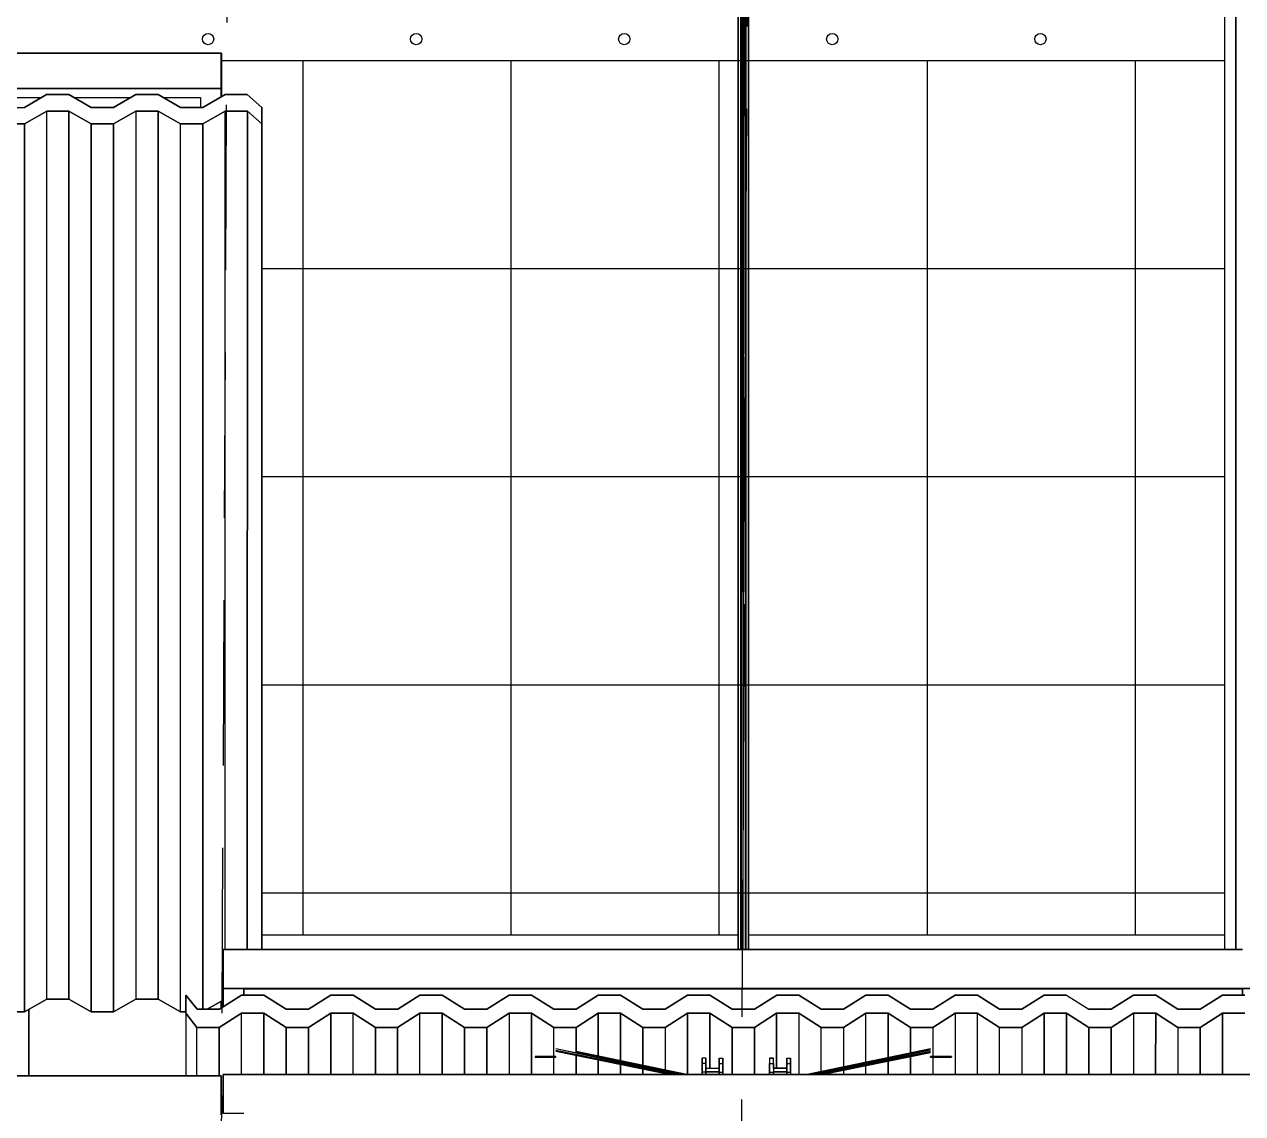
# Model space of a CAD drawing. Header units: millimetres. Extents: x -4997 to -4876, y -8737 to -8661.
# Drawn here: x -4958.913 to -4954.229, y -8700.73 to -8696.541 of the extents above; entities that cross this region are included whole.
import ezdxf

# ---------------------------------------------------------------- set-up
doc = ezdxf.new("R2010")
doc.units = ezdxf.units.MM
doc.header["$LTSCALE"] = 0.1
doc.linetypes.add('HIDDEN', pattern=[9.525, 6.35, -3.175])
for name, color, linetype in [('cobertura nova', 4, 'Continuous'), ('hachuras cobertura', 251, 'Continuous'), ('hachuras piso', 251, 'Continuous'), ('imagem', 7, 'Continuous'), ('layout cobertura', 251, 'Continuous'), ('visto', 9, 'Continuous')]:
    doc.layers.add(name, color=color, linetype=linetype)
picture_1 = doc.add_image_def('image1.jpg', size_in_pixel=(1920, 1080))

msp = doc.modelspace()

# ---------------------------------------------------------------- linework, layer by layer
at = {"layer": 'cobertura nova'}
for p, q in [((-4954.2993, -8692.5015), (-4954.2994, -8700.099)), ((-4954.2992, -8692.5241), (-4954.2992, -8700.099)), ((-4956.1603, -8693.9058), (-4956.1603, -8700.099)), ((-4956.157, -8693.9058), (-4956.1602, -8700.099)), ((-4956.157, -8693.9058), (-4956.157, -8700.099)), ((-4956.1569, -8700.099), (-4956.149, -8693.9058)), ((-4956.149, -8700.099), (-4956.149, -8693.9058)), ((-4956.1489, -8700.099), (-4956.1411, -8693.9058)), ((-4956.1411, -8693.9058), (-4956.1411, -8700.099)), ((-4956.141, -8700.099), (-4956.1378, -8693.9058)), ((-4956.1378, -8700.099), (-4956.1378, -8693.9058)), ((-4956.1689, -8698.296), (-4956.1689, -8694.1135)), ((-4956.1689, -8698.296), (-4956.1689, -8694.1135)), ((-4956.1689, -8694.1135), (-4956.1689, -8698.296)), ((-4956.1294, -8698.296), (-4956.1294, -8694.1135)), ((-4956.1293, -8694.1135), (-4956.1294, -8698.296)), ((-4962.0757, -8696.6519), (-4958.2357, -8696.652)), ((-4958.2357, -8696.652), (-4962.0757, -8696.652)), ((-4958.1557, -8696.652), (-4958.2357, -8696.652)), ((-4958.2357, -8696.652), (-4958.1557, -8696.652)), ((-4958.1558, -8696.7879), (-4958.1558, -8696.652)), ((-4958.1558, -8696.652), (-4958.1558, -8696.652)), ((-4958.1557, -8696.6858), (-4958.1557, -8696.652)), ((-4958.1557, -8696.652), (-4958.1557, -8696.7879)), ((-4958.1557, -8696.8187), (-4958.1557, -8696.6858)), ((-4962.0757, -8696.7878), (-4958.2357, -8696.7879)), ((-4958.2357, -8696.7879), (-4962.0757, -8696.7879)), ((-4958.1557, -8696.7879), (-4958.2357, -8696.7879)), ((-4958.2357, -8696.7879), (-4958.1557, -8696.7879)), ((-4958.1558, -8696.8188), (-4958.1558, -8696.7879)), ((-4958.1557, -8696.7879), (-4958.1557, -8696.8187)), ((-4959.0651, -8696.8217), (-4958.8466, -8696.8217)), ((-4958.913, -8696.86), (-4958.8273, -8696.8106)), ((-4958.8273, -8696.8106), (-4958.913, -8696.86)), ((-4958.8273, -8696.8106), (-4958.7416, -8696.8106)), ((-4958.7416, -8696.8106), (-4958.8273, -8696.8106)), ((-4958.7416, -8696.8106), (-4958.6559, -8696.86)), ((-4958.6559, -8696.86), (-4958.7416, -8696.8106)), ((-4958.7222, -8696.8217), (-4958.5038, -8696.8217)), ((-4958.4844, -8696.8106), (-4958.5701, -8696.86)), ((-4958.5701, -8696.86), (-4958.4844, -8696.8106)), ((-4958.3987, -8696.8106), (-4958.4844, -8696.8106)), ((-4958.4844, -8696.8106), (-4958.3987, -8696.8106)), ((-4958.3987, -8696.8106), (-4958.313, -8696.86)), ((-4958.313, -8696.86), (-4958.3987, -8696.8106)), ((-4958.3794, -8696.8217), (-4958.2357, -8696.8217)), ((-4958.2357, -8696.8217), (-4958.2357, -8696.86)), ((-4958.1416, -8696.8106), (-4958.2273, -8696.86)), ((-4958.2273, -8696.86), (-4958.1416, -8696.8106)), ((-4958.1416, -8696.8106), (-4958.0559, -8696.8106)), ((-4958.0559, -8696.8106), (-4958.1416, -8696.8106)), ((-4958.1416, -8696.8106), (-4958.1416, -8696.8106)), ((-4958.0005, -8696.86), (-4958.0559, -8696.8106)), ((-4958.0559, -8696.8106), (-4958.0005, -8696.86)), ((-4958.9987, -8696.86), (-4958.913, -8696.86)), ((-4958.9129, -8696.9235), (-4958.8272, -8696.874)), ((-4958.8272, -8696.874), (-4958.9129, -8696.9235)), ((-4958.8273, -8696.8741), (-4958.8273, -8696.8741)), ((-4958.8273, -8696.8741), (-4958.8273, -8696.8741)), ((-4958.8272, -8696.874), (-4958.7414, -8696.874)), ((-4958.7414, -8696.874), (-4958.8272, -8696.874)), ((-4958.7416, -8696.874), (-4958.7416, -8696.874)), ((-4958.7416, -8696.874), (-4958.7416, -8696.874)), ((-4958.6557, -8696.9235), (-4958.7414, -8696.874)), ((-4958.7414, -8696.874), (-4958.6557, -8696.9235)), ((-4958.6559, -8696.86), (-4958.5701, -8696.86)), ((-4958.5701, -8696.86), (-4958.6559, -8696.86)), ((-4958.57, -8696.9235), (-4958.4843, -8696.874)), ((-4958.4843, -8696.874), (-4958.57, -8696.9235)), ((-4958.4844, -8696.8741), (-4958.4844, -8696.8741)), ((-4958.4843, -8696.874), (-4958.3986, -8696.874)), ((-4958.3986, -8696.874), (-4958.4843, -8696.874)), ((-4958.3987, -8696.874), (-4958.3987, -8696.874)), ((-4958.3987, -8696.874), (-4958.3987, -8696.874)), ((-4958.3986, -8696.874), (-4958.3129, -8696.9235)), ((-4958.3129, -8696.9235), (-4958.3986, -8696.874)), ((-4958.2273, -8696.86), (-4958.313, -8696.86)), ((-4958.313, -8696.86), (-4958.2273, -8696.86)), ((-4958.2272, -8696.9235), (-4958.1414, -8696.874)), ((-4958.1414, -8696.874), (-4958.2272, -8696.9235)), ((-4958.1416, -8696.8741), (-4958.1416, -8696.8741)), ((-4958.1416, -8696.8741), (-4958.1416, -8696.8741)), ((-4958.1414, -8696.874), (-4958.0557, -8696.874)), ((-4958.0557, -8696.874), (-4958.1414, -8696.874)), ((-4958.0559, -8696.874), (-4958.0559, -8696.874)), ((-4958.0559, -8696.874), (-4958.0559, -8696.874)), ((-4958.0558, -8700.099), (-4958.0557, -8696.874)), ((-4958.0557, -8696.874), (-4958.0004, -8696.9235)), ((-4958.0004, -8696.9235), (-4958.0557, -8696.874)), ((-4958.0004, -8696.9235), (-4958.0005, -8696.86)), ((-4958.0005, -8696.86), (-4958.0004, -8696.9235)), ((-4958.9986, -8696.9235), (-4958.9129, -8696.9235)), ((-4958.9129, -8696.9235), (-4958.9986, -8696.9235)), ((-4958.6559, -8696.9234), (-4958.6559, -8696.9234)), ((-4958.6559, -8696.9234), (-4958.6559, -8696.9234)), ((-4958.57, -8696.9235), (-4958.6557, -8696.9235)), ((-4958.6557, -8696.9235), (-4958.57, -8696.9235)), ((-4958.5701, -8696.9235), (-4958.5701, -8696.9235)), ((-4958.5701, -8696.9235), (-4958.5701, -8696.9235)), ((-4958.313, -8696.9234), (-4958.313, -8696.9234)), ((-4958.313, -8696.9234), (-4958.313, -8696.9234)), ((-4958.3129, -8696.9235), (-4958.2272, -8696.9235)), ((-4958.2272, -8696.9235), (-4958.3129, -8696.9235)), ((-4958.2273, -8696.9235), (-4958.2273, -8696.9235)), ((-4958.0004, -8696.9235), (-4958.0005, -8700.099)), ((-4958.0005, -8700.099), (-4958.0004, -8696.9235)), ((-4956.1689, -8698.296), (-4956.1689, -8698.296)), ((-4956.1689, -8698.3876), (-4956.1689, -8698.296)), ((-4956.1689, -8698.3876), (-4956.1689, -8698.296)), ((-4956.1689, -8698.296), (-4956.1689, -8698.3876)), ((-4956.1294, -8698.3876), (-4956.1294, -8698.296)), ((-4956.1294, -8699.6374), (-4956.1294, -8698.296)), ((-4956.1294, -8698.296), (-4956.1294, -8698.3876)), ((-4956.1689, -8700.099), (-4956.1689, -8698.3876)), ((-4956.1689, -8698.3876), (-4956.1689, -8700.099)), ((-4956.1294, -8700.099), (-4956.1294, -8698.3876)), ((-4956.1294, -8698.3876), (-4956.1294, -8700.099)), ((-4956.1294, -8700.099), (-4956.1294, -8698.3876)), ((-4958.0005, -8700.0417), (-4956.1689, -8700.0417)), ((-4956.1294, -8700.0417), (-4954.2994, -8700.0417)), ((-4958.1492, -8700.1019), (-4958.1492, -8700.099)), ((-4958.1492, -8700.099), (-4958.1492, -8700.2489)), ((-4958.1492, -8700.1929), (-4958.1492, -8700.1019)), ((-4958.0691, -8700.099), (-4958.1491, -8700.099)), ((-4958.1491, -8700.099), (-4958.1491, -8700.099)), ((-4958.1491, -8700.2489), (-4958.1491, -8700.099)), ((-4958.1491, -8700.099), (-4958.0691, -8700.099)), ((-4958.1491, -8700.1019), (-4958.1491, -8700.1929)), ((-4954.2291, -8700.099), (-4958.0691, -8700.099)), ((-4958.0691, -8700.099), (-4954.2291, -8700.099)), ((-4958.1492, -8700.1958), (-4958.1492, -8700.1929)), ((-4958.1492, -8700.2897), (-4958.1492, -8700.1958)), ((-4958.1491, -8700.1929), (-4958.1491, -8700.1958)), ((-4958.1491, -8700.1958), (-4958.1491, -8700.2897)), ((-4958.1492, -8700.2489), (-4958.1492, -8700.2518)), ((-4958.1492, -8700.2518), (-4958.1492, -8700.3194)), ((-4958.1491, -8700.2517), (-4958.1491, -8700.2489)), ((-4958.1491, -8700.2489), (-4958.0691, -8700.2489)), ((-4958.0691, -8700.2489), (-4958.1491, -8700.2489)), ((-4958.1491, -8700.3194), (-4958.1491, -8700.2517)), ((-4958.0691, -8700.2489), (-4954.2291, -8700.2489)), ((-4954.2291, -8700.249), (-4958.0691, -8700.2489)), ((-4958.0691, -8700.2739), (-4958.0691, -8700.2518)), ((-4958.0691, -8700.2739), (-4958.0691, -8700.2518)), ((-4954.2291, -8700.2518), (-4958.0691, -8700.2518)), ((-4958.0691, -8700.2518), (-4958.0691, -8700.2739)), ((-4958.0691, -8700.2739), (-4958.0691, -8700.2518)), ((-4958.0691, -8700.2518), (-4958.0691, -8700.2739)), ((-4954.2291, -8700.2489), (-4954.1491, -8700.2489)), ((-4954.1491, -8700.249), (-4954.2291, -8700.249)), ((-4954.2291, -8700.2518), (-4954.2291, -8700.2739)), ((-4954.2291, -8700.2739), (-4954.2291, -8700.2518)), ((-4954.2291, -8700.2739), (-4954.2291, -8700.2518)), ((-4954.2291, -8700.2518), (-4954.2291, -8700.2739)), ((-4958.9129, -8700.3386), (-4958.8272, -8700.2891)), ((-4958.8272, -8700.2891), (-4958.9129, -8700.3386)), ((-4958.8272, -8700.2891), (-4958.7415, -8700.2891)), ((-4958.7415, -8700.2891), (-4958.8272, -8700.2891)), ((-4958.7415, -8700.2891), (-4958.6558, -8700.3386)), ((-4958.6558, -8700.3386), (-4958.7415, -8700.2891)), ((-4958.57, -8700.3386), (-4958.4843, -8700.2891)), ((-4958.4843, -8700.2891), (-4958.57, -8700.3386)), ((-4958.4843, -8700.2891), (-4958.3986, -8700.2891)), ((-4958.3986, -8700.2891), (-4958.4843, -8700.2891)), ((-4958.3986, -8700.2891), (-4958.3129, -8700.3386)), ((-4958.3129, -8700.3386), (-4958.3986, -8700.2891)), ((-4958.2927, -8700.3439), (-4958.2926, -8700.2739)), ((-4958.2926, -8700.2739), (-4958.2927, -8700.3439)), ((-4958.2926, -8700.2739), (-4958.2491, -8700.3285)), ((-4958.2491, -8700.3285), (-4958.2926, -8700.2739)), ((-4958.2096, -8700.3285), (-4958.1491, -8700.2936)), ((-4958.1491, -8700.2936), (-4958.2096, -8700.3285)), ((-4958.1634, -8700.3285), (-4958.0777, -8700.2739)), ((-4958.0777, -8700.2739), (-4958.1634, -8700.3285)), ((-4958.1558, -8700.3236), (-4958.1558, -8700.2974)), ((-4958.1492, -8700.2925), (-4958.1492, -8700.2897)), ((-4958.1491, -8700.2925), (-4958.1492, -8700.3194)), ((-4958.1492, -8700.3194), (-4958.1492, -8700.2925)), ((-4958.1492, -8700.2936), (-4958.1492, -8700.3194)), ((-4958.1491, -8700.2897), (-4958.1491, -8700.2925)), ((-4957.992, -8700.2739), (-4958.0777, -8700.2739)), ((-4958.0777, -8700.2739), (-4957.992, -8700.2739)), ((-4957.9063, -8700.3285), (-4957.992, -8700.2739)), ((-4957.992, -8700.2739), (-4957.9063, -8700.3285)), ((-4957.8206, -8700.3285), (-4957.7349, -8700.2739)), ((-4957.7349, -8700.2739), (-4957.8206, -8700.3285)), ((-4957.7349, -8700.2739), (-4957.6491, -8700.2739)), ((-4957.6491, -8700.2739), (-4957.7349, -8700.2739)), ((-4957.6491, -8700.2739), (-4957.5634, -8700.3285)), ((-4957.5634, -8700.3285), (-4957.6491, -8700.2739)), ((-4957.4777, -8700.3285), (-4957.392, -8700.2739)), ((-4957.392, -8700.2739), (-4957.4777, -8700.3285)), ((-4957.392, -8700.2739), (-4957.3063, -8700.2739)), ((-4957.3063, -8700.2739), (-4957.392, -8700.2739)), ((-4957.3063, -8700.2739), (-4957.2206, -8700.3285)), ((-4957.2206, -8700.3285), (-4957.3063, -8700.2739)), ((-4957.1349, -8700.3285), (-4957.0491, -8700.2739)), ((-4957.0491, -8700.2739), (-4957.1349, -8700.3285)), ((-4957.0491, -8700.2739), (-4956.9634, -8700.2739)), ((-4956.9634, -8700.2739), (-4957.0491, -8700.2739)), ((-4956.9634, -8700.2739), (-4956.8777, -8700.3285)), ((-4956.8777, -8700.3285), (-4956.9634, -8700.2739)), ((-4956.792, -8700.3285), (-4956.7063, -8700.2739)), ((-4956.7063, -8700.2739), (-4956.792, -8700.3285)), ((-4956.7063, -8700.2739), (-4956.6206, -8700.2739)), ((-4956.6206, -8700.2739), (-4956.7063, -8700.2739)), ((-4956.6206, -8700.2739), (-4956.5349, -8700.3285)), ((-4956.5349, -8700.3285), (-4956.6206, -8700.2739)), ((-4956.6206, -8700.2739), (-4956.6206, -8700.2739)), ((-4956.4491, -8700.3285), (-4956.3634, -8700.2739)), ((-4956.3634, -8700.2739), (-4956.4491, -8700.3285)), ((-4956.3634, -8700.2739), (-4956.2777, -8700.2739)), ((-4956.2777, -8700.2739), (-4956.3634, -8700.2739)), ((-4956.2777, -8700.2739), (-4956.192, -8700.3285)), ((-4956.192, -8700.3285), (-4956.2777, -8700.2739)), ((-4956.1063, -8700.3285), (-4956.0206, -8700.2739)), ((-4956.0206, -8700.2739), (-4956.1063, -8700.3285)), ((-4956.0206, -8700.2739), (-4955.9349, -8700.2739)), ((-4955.9349, -8700.2739), (-4956.0206, -8700.2739)), ((-4956.0206, -8700.2739), (-4956.0206, -8700.2739)), ((-4955.9349, -8700.2739), (-4955.8491, -8700.3285)), ((-4955.8491, -8700.3285), (-4955.9349, -8700.2739)), ((-4955.7634, -8700.3285), (-4955.6777, -8700.2739)), ((-4955.6777, -8700.2739), (-4955.7634, -8700.3285)), ((-4955.6777, -8700.2739), (-4955.592, -8700.2739)), ((-4955.592, -8700.2739), (-4955.6777, -8700.2739)), ((-4955.592, -8700.2739), (-4955.5063, -8700.3285)), ((-4955.5063, -8700.3285), (-4955.592, -8700.2739)), ((-4955.592, -8700.2739), (-4955.592, -8700.2739)), ((-4955.4206, -8700.3285), (-4955.3349, -8700.2739)), ((-4955.3349, -8700.2739), (-4955.4206, -8700.3285)), ((-4955.3349, -8700.2739), (-4955.2491, -8700.2739)), ((-4955.2491, -8700.2739), (-4955.3349, -8700.2739)), ((-4955.2491, -8700.2739), (-4955.1634, -8700.3285)), ((-4955.1634, -8700.3285), (-4955.2491, -8700.2739)), ((-4955.0777, -8700.3285), (-4954.992, -8700.2739)), ((-4954.992, -8700.2739), (-4955.0777, -8700.3285)), ((-4954.992, -8700.2739), (-4954.9063, -8700.2739)), ((-4954.9063, -8700.2739), (-4954.992, -8700.2739)), ((-4954.9063, -8700.2739), (-4954.8206, -8700.3285)), ((-4954.7349, -8700.3285), (-4954.6491, -8700.2739)), ((-4954.6491, -8700.2739), (-4954.7349, -8700.3285)), ((-4954.6491, -8700.2739), (-4954.5634, -8700.2739)), ((-4954.5634, -8700.2739), (-4954.6491, -8700.2739)), ((-4954.5634, -8700.2739), (-4954.4777, -8700.3285)), ((-4954.4777, -8700.3285), (-4954.5634, -8700.2739)), ((-4954.5634, -8700.2739), (-4954.5634, -8700.2739)), ((-4954.392, -8700.3285), (-4954.3063, -8700.2739)), ((-4954.3063, -8700.2739), (-4954.392, -8700.3285)), ((-4954.3063, -8700.2739), (-4954.2206, -8700.2739)), ((-4954.2206, -8700.2739), (-4954.3063, -8700.2739)), ((-4958.9986, -8700.3386), (-4958.9129, -8700.3386)), ((-4958.9129, -8700.3386), (-4958.9986, -8700.3386)), ((-4958.8958, -8700.3287), (-4958.8958, -8700.5846)), ((-4958.8958, -8700.5846), (-4958.8958, -8700.3287)), ((-4958.6558, -8700.3386), (-4958.57, -8700.3386)), ((-4958.57, -8700.3386), (-4958.6558, -8700.3386)), ((-4958.3129, -8700.3386), (-4958.2927, -8700.3386)), ((-4958.2927, -8700.3386), (-4958.3129, -8700.3386)), ((-4958.2493, -8700.3984), (-4958.2927, -8700.3439)), ((-4958.2927, -8700.3439), (-4958.2927, -8700.5846)), ((-4958.2927, -8700.3439), (-4958.2493, -8700.3984)), ((-4958.2926, -8700.344), (-4958.2926, -8700.344)), ((-4958.2491, -8700.3285), (-4958.1634, -8700.3285)), ((-4958.1634, -8700.3285), (-4958.2491, -8700.3285)), ((-4958.0778, -8700.3439), (-4958.1636, -8700.3984)), ((-4958.1636, -8700.3984), (-4958.0778, -8700.3439)), ((-4957.9921, -8700.3439), (-4958.0778, -8700.3439)), ((-4958.0778, -8700.3439), (-4957.9921, -8700.3439)), ((-4958.0777, -8700.3439), (-4958.0777, -8700.3439)), ((-4958.0777, -8700.3439), (-4958.0777, -8700.3439)), ((-4957.9064, -8700.3984), (-4957.9921, -8700.3439)), ((-4957.9921, -8700.3439), (-4957.9064, -8700.3984)), ((-4957.992, -8700.3439), (-4957.992, -8700.3439)), ((-4957.9063, -8700.3285), (-4957.8206, -8700.3285)), ((-4957.8206, -8700.3285), (-4957.9063, -8700.3285)), ((-4957.735, -8700.3439), (-4957.8207, -8700.3984)), ((-4957.8207, -8700.3984), (-4957.735, -8700.3439)), ((-4957.6493, -8700.3439), (-4957.735, -8700.3439)), ((-4957.735, -8700.3439), (-4957.6493, -8700.3439)), ((-4957.7349, -8700.3439), (-4957.7349, -8700.3439)), ((-4957.5636, -8700.3984), (-4957.6493, -8700.3439)), ((-4957.6493, -8700.3439), (-4957.5636, -8700.3984)), ((-4957.6491, -8700.3439), (-4957.6491, -8700.3439)), ((-4957.6491, -8700.3439), (-4957.6491, -8700.3439)), ((-4957.5634, -8700.3285), (-4957.4777, -8700.3285)), ((-4957.4777, -8700.3285), (-4957.5634, -8700.3285)), ((-4957.3921, -8700.3439), (-4957.4778, -8700.3984)), ((-4957.4778, -8700.3984), (-4957.3921, -8700.3439)), ((-4957.3064, -8700.3439), (-4957.3921, -8700.3439)), ((-4957.3921, -8700.3439), (-4957.3064, -8700.3439)), ((-4957.392, -8700.3439), (-4957.392, -8700.3439)), ((-4957.392, -8700.3439), (-4957.392, -8700.3439)), ((-4957.2207, -8700.3984), (-4957.3064, -8700.3439)), ((-4957.3064, -8700.3439), (-4957.2207, -8700.3984)), ((-4957.3063, -8700.3439), (-4957.3063, -8700.3439)), ((-4957.3063, -8700.3439), (-4957.3063, -8700.3439)), ((-4957.2206, -8700.3285), (-4957.1349, -8700.3285)), ((-4957.1349, -8700.3285), (-4957.2206, -8700.3285)), ((-4957.0493, -8700.3439), (-4957.135, -8700.3984)), ((-4957.135, -8700.3984), (-4957.0493, -8700.3439)), ((-4956.9635, -8700.3439), (-4957.0493, -8700.3439)), ((-4957.0493, -8700.3439), (-4956.9635, -8700.3439)), ((-4957.0491, -8700.3439), (-4957.0491, -8700.3439)), ((-4957.0491, -8700.3439), (-4957.0491, -8700.3439)), ((-4956.8778, -8700.3984), (-4956.9635, -8700.3439)), ((-4956.9635, -8700.3439), (-4956.8778, -8700.3984)), ((-4956.9634, -8700.3439), (-4956.9634, -8700.3439)), ((-4956.9491, -8700.353), (-4956.9491, -8700.353)), ((-4956.8777, -8700.3285), (-4956.792, -8700.3285)), ((-4956.792, -8700.3285), (-4956.8777, -8700.3285)), ((-4956.7064, -8700.3439), (-4956.7921, -8700.3984)), ((-4956.7921, -8700.3984), (-4956.7064, -8700.3439)), ((-4956.6207, -8700.3439), (-4956.7064, -8700.3439)), ((-4956.7064, -8700.3439), (-4956.6207, -8700.3439)), ((-4956.535, -8700.3984), (-4956.6207, -8700.3439)), ((-4956.6207, -8700.3439), (-4956.535, -8700.3984)), ((-4956.6206, -8700.3439), (-4956.6206, -8700.3439)), ((-4956.6206, -8700.3439), (-4956.6206, -8700.3439)), ((-4956.5349, -8700.3285), (-4956.4491, -8700.3285)), ((-4956.4491, -8700.3285), (-4956.5349, -8700.3285)), ((-4956.3635, -8700.3439), (-4956.4493, -8700.3984)), ((-4956.4493, -8700.3984), (-4956.3635, -8700.3439)), ((-4956.2778, -8700.3439), (-4956.3635, -8700.3439)), ((-4956.3635, -8700.3439), (-4956.2778, -8700.3439)), ((-4956.1921, -8700.3984), (-4956.2778, -8700.3439)), ((-4956.2778, -8700.3439), (-4956.1921, -8700.3984)), ((-4956.2777, -8700.344), (-4956.2777, -8700.344)), ((-4956.192, -8700.3285), (-4956.1063, -8700.3285)), ((-4956.1063, -8700.3285), (-4956.192, -8700.3285)), ((-4956.0207, -8700.3439), (-4956.1064, -8700.3984)), ((-4956.1064, -8700.3984), (-4956.0207, -8700.3439)), ((-4956.1063, -8700.3285), (-4956.1063, -8700.3285)), ((-4955.935, -8700.3439), (-4956.0207, -8700.3439)), ((-4956.0207, -8700.3439), (-4955.935, -8700.3439)), ((-4956.0206, -8700.3439), (-4956.0206, -8700.3439)), ((-4956.0206, -8700.3439), (-4956.0206, -8700.3439)), ((-4955.8493, -8700.3984), (-4955.935, -8700.3439)), ((-4955.935, -8700.3439), (-4955.8493, -8700.3984)), ((-4955.9349, -8700.344), (-4955.9349, -8700.344)), ((-4955.9349, -8700.344), (-4955.9349, -8700.344)), ((-4955.8491, -8700.3285), (-4955.7634, -8700.3285)), ((-4955.7634, -8700.3285), (-4955.8491, -8700.3285)), ((-4955.6778, -8700.3439), (-4955.7635, -8700.3984)), ((-4955.7635, -8700.3984), (-4955.6778, -8700.3439)), ((-4955.7634, -8700.3285), (-4955.7634, -8700.3285)), ((-4955.5921, -8700.3439), (-4955.6778, -8700.3439)), ((-4955.6778, -8700.3439), (-4955.5921, -8700.3439)), ((-4955.6777, -8700.3439), (-4955.6777, -8700.3439)), ((-4955.5064, -8700.3984), (-4955.5921, -8700.3439)), ((-4955.5921, -8700.3439), (-4955.5064, -8700.3984)), ((-4955.5063, -8700.3285), (-4955.4206, -8700.3285)), ((-4955.4206, -8700.3285), (-4955.5063, -8700.3285)), ((-4955.5063, -8700.3285), (-4955.5063, -8700.3285)), ((-4955.335, -8700.3439), (-4955.4207, -8700.3984)), ((-4955.4207, -8700.3984), (-4955.335, -8700.3439)), ((-4955.3491, -8700.3529), (-4955.3491, -8700.3529)), ((-4955.3491, -8700.3529), (-4955.3491, -8700.3529)), ((-4955.3491, -8700.3529), (-4955.3491, -8700.3529)), ((-4955.2493, -8700.3439), (-4955.335, -8700.3439)), ((-4955.335, -8700.3439), (-4955.2493, -8700.3439)), ((-4955.3349, -8700.3439), (-4955.3349, -8700.3439)), ((-4955.3349, -8700.3439), (-4955.3349, -8700.3439)), ((-4955.1635, -8700.3984), (-4955.2493, -8700.3439)), ((-4955.2493, -8700.3439), (-4955.1635, -8700.3984)), ((-4955.2491, -8700.344), (-4955.2491, -8700.344)), ((-4955.1634, -8700.3285), (-4955.0777, -8700.3285)), ((-4955.0777, -8700.3285), (-4955.1634, -8700.3285)), ((-4954.9921, -8700.3439), (-4955.0778, -8700.3984)), ((-4955.0778, -8700.3984), (-4954.9921, -8700.3439)), ((-4954.9064, -8700.3439), (-4954.9921, -8700.3439)), ((-4954.9921, -8700.3439), (-4954.9064, -8700.3439)), ((-4954.8207, -8700.3985), (-4954.9064, -8700.3439)), ((-4954.9064, -8700.3439), (-4954.8207, -8700.3985)), ((-4954.9063, -8700.344), (-4954.9063, -8700.344)), ((-4954.8206, -8700.3285), (-4954.7349, -8700.3285)), ((-4954.7349, -8700.3285), (-4954.8206, -8700.3285)), ((-4954.6493, -8700.3439), (-4954.735, -8700.3985)), ((-4954.735, -8700.3985), (-4954.6493, -8700.3439)), ((-4954.5635, -8700.3439), (-4954.6493, -8700.3439)), ((-4954.6493, -8700.3439), (-4954.5635, -8700.3439)), ((-4954.4778, -8700.3985), (-4954.5635, -8700.3439)), ((-4954.5635, -8700.3439), (-4954.4778, -8700.3985)), ((-4954.5634, -8700.344), (-4954.5634, -8700.344)), ((-4954.5634, -8700.344), (-4954.5634, -8700.344)), ((-4954.4777, -8700.3285), (-4954.392, -8700.3285)), ((-4954.392, -8700.3285), (-4954.4777, -8700.3285)), ((-4954.3064, -8700.3439), (-4954.3921, -8700.3985)), ((-4954.3921, -8700.3985), (-4954.3064, -8700.3439)), ((-4954.2207, -8700.3439), (-4954.3064, -8700.3439)), ((-4954.3064, -8700.3439), (-4954.2207, -8700.3439)), ((-4954.3063, -8700.3439), (-4954.3063, -8700.3439)), ((-4954.3063, -8700.3439), (-4954.3063, -8700.3439)), ((-4958.1636, -8700.3984), (-4958.2493, -8700.3984)), ((-4958.2493, -8700.3984), (-4958.1636, -8700.3984)), ((-4958.2491, -8700.3984), (-4958.2491, -8700.3984)), ((-4958.2491, -8700.3984), (-4958.2491, -8700.3984)), ((-4958.1634, -8700.3983), (-4958.1634, -8700.3984)), ((-4958.1634, -8700.3984), (-4958.1634, -8700.3983)), ((-4957.8207, -8700.3984), (-4957.9064, -8700.3984)), ((-4957.9064, -8700.3984), (-4957.8207, -8700.3984)), ((-4957.9063, -8700.3984), (-4957.9063, -8700.3984)), ((-4957.9063, -8700.3984), (-4957.9063, -8700.3984)), ((-4957.8206, -8700.3984), (-4957.8206, -8700.3984)), ((-4957.8206, -8700.3984), (-4957.8206, -8700.3984)), ((-4957.4778, -8700.3984), (-4957.5636, -8700.3984)), ((-4957.5636, -8700.3984), (-4957.4778, -8700.3984)), ((-4957.4777, -8700.3984), (-4957.4777, -8700.3984)), ((-4957.4777, -8700.3984), (-4957.4777, -8700.3984)), ((-4957.135, -8700.3984), (-4957.2207, -8700.3984)), ((-4957.2207, -8700.3984), (-4957.135, -8700.3984)), ((-4957.2206, -8700.3984), (-4957.2206, -8700.3984)), ((-4957.1349, -8700.3984), (-4957.1349, -8700.3984)), ((-4957.1349, -8700.3984), (-4957.1349, -8700.3984)), ((-4956.7921, -8700.3984), (-4956.8778, -8700.3984)), ((-4956.8778, -8700.3984), (-4956.7921, -8700.3984)), ((-4956.8777, -8700.3984), (-4956.8777, -8700.3984)), ((-4956.8691, -8700.3984), (-4956.8691, -8700.3984)), ((-4956.792, -8700.3984), (-4956.792, -8700.3984)), ((-4956.792, -8700.3984), (-4956.792, -8700.3984)), ((-4956.4493, -8700.3984), (-4956.535, -8700.3984)), ((-4956.535, -8700.3984), (-4956.4493, -8700.3984)), ((-4956.5349, -8700.3984), (-4956.5349, -8700.3984)), ((-4956.5349, -8700.3984), (-4956.5349, -8700.3984)), ((-4956.4491, -8700.3984), (-4956.4491, -8700.3984)), ((-4956.1064, -8700.3984), (-4956.1921, -8700.3984)), ((-4956.1921, -8700.3984), (-4956.1064, -8700.3984)), ((-4956.192, -8700.3984), (-4956.192, -8700.3984)), ((-4955.7635, -8700.3984), (-4955.8493, -8700.3984)), ((-4955.8493, -8700.3984), (-4955.7635, -8700.3984)), ((-4955.8491, -8700.3984), (-4955.8491, -8700.3984)), ((-4955.7634, -8700.3984), (-4955.7634, -8700.3984)), ((-4955.7634, -8700.3984), (-4955.7634, -8700.3984)), ((-4955.4207, -8700.3984), (-4955.5064, -8700.3984)), ((-4955.5064, -8700.3984), (-4955.4207, -8700.3984)), ((-4955.5063, -8700.3984), (-4955.5063, -8700.3984)), ((-4955.5063, -8700.3984), (-4955.5063, -8700.3984)), ((-4955.4291, -8700.3984), (-4955.4291, -8700.3984)), ((-4955.4206, -8700.3984), (-4955.4206, -8700.3984)), ((-4955.0778, -8700.3984), (-4955.1635, -8700.3984)), ((-4955.1635, -8700.3984), (-4955.0778, -8700.3984)), ((-4955.1634, -8700.3984), (-4955.1634, -8700.3984)), ((-4955.0777, -8700.3984), (-4955.0777, -8700.3984)), ((-4954.735, -8700.3985), (-4954.8207, -8700.3985)), ((-4954.8207, -8700.3985), (-4954.735, -8700.3985)), ((-4954.3921, -8700.3985), (-4954.4778, -8700.3985)), ((-4954.4778, -8700.3985), (-4954.3921, -8700.3985)), ((-4954.4777, -8700.3985), (-4954.4777, -8700.3985)), ((-4954.4777, -8700.3985), (-4954.4777, -8700.3985)), ((-4956.8691, -8700.479), (-4956.383, -8700.58)), ((-4956.8691, -8700.4794), (-4956.4036, -8700.58)), ((-4956.8691, -8700.4852), (-4956.4095, -8700.58)), ((-4956.8691, -8700.4855), (-4956.4243, -8700.58)), ((-4956.8691, -8700.49), (-4956.4298, -8700.58)), ((-4956.4309, -8700.58), (-4956.8691, -8700.4901)), ((-4956.4317, -8700.58), (-4956.8691, -8700.4907)), ((-4956.3655, -8700.58), (-4956.7921, -8700.4911)), ((-4956.7921, -8700.4918), (-4956.3799, -8700.58)), ((-4955.9098, -8700.58), (-4955.4291, -8700.4799)), ((-4955.8955, -8700.58), (-4955.4291, -8700.4802)), ((-4955.8924, -8700.58), (-4955.4291, -8700.4838)), ((-4955.8717, -8700.58), (-4955.4291, -8700.4844)), ((-4955.8658, -8700.58), (-4955.4291, -8700.49)), ((-4955.8511, -8700.58), (-4955.4291, -8700.4904)), ((-4956.9491, -8700.51), (-4956.9491, -8700.5128)), ((-4956.8691, -8700.51), (-4956.9491, -8700.51)), ((-4956.9491, -8700.5128), (-4956.8691, -8700.5128)), ((-4956.8691, -8700.5128), (-4956.8691, -8700.51)), ((-4956.2932, -8700.5165), (-4956.3077, -8700.5165)), ((-4956.3077, -8700.5165), (-4956.3077, -8700.5233)), ((-4956.3077, -8700.5366), (-4956.3077, -8700.5165)), ((-4956.3077, -8700.5165), (-4956.3077, -8700.5366)), ((-4956.3077, -8700.5233), (-4956.3077, -8700.5165)), ((-4956.3077, -8700.5447), (-4956.3077, -8700.5233)), ((-4956.2932, -8700.5366), (-4956.3077, -8700.5366)), ((-4956.3077, -8700.5699), (-4956.3077, -8700.5366)), ((-4956.3077, -8700.5366), (-4956.3077, -8700.5699)), ((-4956.2932, -8700.5165), (-4956.2932, -8700.5366)), ((-4956.2932, -8700.5366), (-4956.2932, -8700.5165)), ((-4956.2932, -8700.5366), (-4956.2932, -8700.5699)), ((-4956.2932, -8700.5699), (-4956.2932, -8700.5366)), ((-4956.2421, -8700.5233), (-4956.2421, -8700.5165)), ((-4956.2421, -8700.5165), (-4956.2421, -8700.5366)), ((-4956.2421, -8700.5165), (-4956.2277, -8700.5165)), ((-4956.2421, -8700.5366), (-4956.2421, -8700.5165)), ((-4956.2421, -8700.5447), (-4956.2421, -8700.5233)), ((-4956.2421, -8700.5366), (-4956.2421, -8700.5699)), ((-4956.2421, -8700.5366), (-4956.2277, -8700.5366)), ((-4956.2421, -8700.5699), (-4956.2421, -8700.5366)), ((-4956.2277, -8700.5165), (-4956.2277, -8700.5366)), ((-4956.2277, -8700.5233), (-4956.2277, -8700.5165)), ((-4956.2276, -8700.5165), (-4956.2277, -8700.5233)), ((-4956.2277, -8700.5233), (-4956.2277, -8700.5447)), ((-4956.2277, -8700.5366), (-4956.2277, -8700.5699)), ((-4956.2276, -8700.5366), (-4956.2276, -8700.5165)), ((-4956.2276, -8700.5699), (-4956.2276, -8700.5366)), ((-4956.0477, -8700.5165), (-4956.0332, -8700.5165)), ((-4956.0477, -8700.5165), (-4956.0477, -8700.5366)), ((-4956.0332, -8700.5165), (-4956.0477, -8700.5165)), ((-4956.0477, -8700.5165), (-4956.0477, -8700.5165)), ((-4956.0477, -8700.5366), (-4956.0332, -8700.5366)), ((-4956.0477, -8700.5699), (-4956.0477, -8700.5366)), ((-4956.0477, -8700.5366), (-4956.0477, -8700.5699)), ((-4956.0332, -8700.5366), (-4956.0332, -8700.5165)), ((-4956.0332, -8700.5366), (-4956.0332, -8700.5699)), ((-4956.0332, -8700.5447), (-4956.0332, -8700.5366)), ((-4955.9821, -8700.5233), (-4955.9821, -8700.5165)), ((-4955.9821, -8700.5165), (-4955.9821, -8700.5366)), ((-4955.9821, -8700.5165), (-4955.9677, -8700.5165)), ((-4955.9821, -8700.5366), (-4955.9821, -8700.5165)), ((-4955.9821, -8700.5447), (-4955.9821, -8700.5233)), ((-4955.9821, -8700.5366), (-4955.9821, -8700.5699)), ((-4955.9821, -8700.5366), (-4955.9677, -8700.5366)), ((-4955.9821, -8700.5699), (-4955.9821, -8700.5366)), ((-4955.9677, -8700.5366), (-4955.9677, -8700.5165)), ((-4955.9677, -8700.5165), (-4955.9677, -8700.5366)), ((-4955.9677, -8700.5233), (-4955.9677, -8700.5165)), ((-4955.9677, -8700.5699), (-4955.9677, -8700.5366)), ((-4955.9677, -8700.5366), (-4955.9677, -8700.5699)), ((-4955.8455, -8700.58), (-4955.4291, -8700.4948)), ((-4955.4291, -8700.4948), (-4955.8445, -8700.58)), ((-4955.4291, -8700.4954), (-4955.8436, -8700.58)), ((-4955.3491, -8700.51), (-4955.4291, -8700.51)), ((-4955.4291, -8700.51), (-4955.4291, -8700.5128)), ((-4955.4291, -8700.5128), (-4955.4291, -8700.51)), ((-4955.4291, -8700.5128), (-4955.4291, -8700.5128)), ((-4955.4291, -8700.5128), (-4955.3491, -8700.5128)), ((-4955.3491, -8700.5128), (-4955.4291, -8700.5128)), ((-4955.3491, -8700.5128), (-4955.3491, -8700.51)), ((-4955.3491, -8700.51), (-4955.3491, -8700.5128)), ((-4958.2358, -8700.5846), (-4962.1558, -8700.5846)), ((-4962.0758, -8700.5846), (-4958.2358, -8700.5846)), ((-4958.2358, -8700.5846), (-4962.0758, -8700.5846)), ((-4958.2927, -8700.5846), (-4959.9743, -8700.5846)), ((-4959.9743, -8700.5846), (-4958.2927, -8700.5846)), ((-4958.8958, -8700.5846), (-4958.2927, -8700.5846)), ((-4958.8958, -8700.5846), (-4958.2927, -8700.5846)), ((-4958.2358, -8700.5846), (-4958.1558, -8700.5846)), ((-4958.1558, -8700.5846), (-4958.2358, -8700.5846)), ((-4958.1558, -8700.5846), (-4958.1558, -8700.6831)), ((-4958.1558, -8700.6831), (-4958.1558, -8700.5846)), ((-4958.1558, -8700.5846), (-4958.1558, -8700.7346)), ((-4958.1558, -8700.5846), (-4958.1558, -8700.7346)), ((-4958.1558, -8700.7346), (-4958.1558, -8700.5846)), ((-4958.1492, -8700.7299), (-4958.1492, -8700.5799)), ((-4958.1492, -8700.5799), (-4958.0692, -8700.5799)), ((-4958.1492, -8700.7299), (-4958.1492, -8700.5799)), ((-4958.1492, -8700.5799), (-4958.1492, -8700.7299)), ((-4958.0692, -8700.58), (-4958.1492, -8700.58)), ((-4954.2292, -8700.58), (-4958.0692, -8700.5799)), ((-4958.0692, -8700.5799), (-4954.2292, -8700.58)), ((-4954.2292, -8700.58), (-4958.0692, -8700.58)), ((-4956.3077, -8700.58), (-4956.3077, -8700.5447)), ((-4956.2932, -8700.5699), (-4956.3077, -8700.5699)), ((-4956.3077, -8700.58), (-4956.3077, -8700.5699)), ((-4956.3077, -8700.5699), (-4956.3077, -8700.58)), ((-4956.2932, -8700.5553), (-4956.2421, -8700.5553)), ((-4956.2932, -8700.5697), (-4956.2421, -8700.5697)), ((-4956.2421, -8700.5697), (-4956.2932, -8700.5697)), ((-4956.2932, -8700.5699), (-4956.2932, -8700.58)), ((-4956.2932, -8700.58), (-4956.2932, -8700.5699)), ((-4956.2421, -8700.5553), (-4956.2421, -8700.5447)), ((-4956.2421, -8700.5697), (-4956.2421, -8700.5553)), ((-4956.2421, -8700.58), (-4956.2421, -8700.5697)), ((-4956.2421, -8700.5697), (-4956.2421, -8700.5697)), ((-4956.2421, -8700.5699), (-4956.2277, -8700.5699)), ((-4956.2421, -8700.58), (-4956.2421, -8700.5699)), ((-4956.2421, -8700.5699), (-4956.2421, -8700.58)), ((-4956.2277, -8700.5447), (-4956.2277, -8700.58)), ((-4956.2277, -8700.5699), (-4956.2277, -8700.58)), ((-4956.2276, -8700.58), (-4956.2276, -8700.5699)), ((-4956.0477, -8700.58), (-4956.0477, -8700.5572)), ((-4956.0477, -8700.5699), (-4956.0332, -8700.5699)), ((-4956.0477, -8700.58), (-4956.0477, -8700.5699)), ((-4956.0477, -8700.5699), (-4956.0477, -8700.58)), ((-4956.0332, -8700.5553), (-4956.0332, -8700.5447)), ((-4956.0332, -8700.5447), (-4956.0332, -8700.5447)), ((-4955.9821, -8700.5553), (-4956.0332, -8700.5553)), ((-4956.0332, -8700.5553), (-4955.9821, -8700.5553)), ((-4956.0332, -8700.5697), (-4955.9821, -8700.5697)), ((-4955.9821, -8700.5697), (-4956.0332, -8700.5697)), ((-4956.0332, -8700.5699), (-4956.0332, -8700.58)), ((-4956.0332, -8700.58), (-4956.0332, -8700.5699)), ((-4955.9821, -8700.5553), (-4955.9821, -8700.5447)), ((-4955.9821, -8700.5699), (-4955.9821, -8700.58)), ((-4955.9821, -8700.5699), (-4955.9677, -8700.5699)), ((-4955.9821, -8700.58), (-4955.9821, -8700.5699)), ((-4955.9677, -8700.5699), (-4955.9677, -8700.58)), ((-4954.2292, -8700.58), (-4954.1492, -8700.58)), ((-4954.1492, -8700.58), (-4954.2292, -8700.58)), ((-4958.1558, -8700.6809), (-4958.1492, -8700.6767)), ((-4958.1492, -8700.6767), (-4958.1558, -8700.6809)), ((-4958.1558, -8700.6809), (-4958.1558, -8700.6831)), ((-4958.1558, -8700.6831), (-4958.1558, -8700.6809)), ((-4958.1492, -8700.6767), (-4958.1492, -8700.6831)), ((-4958.1558, -8700.6831), (-4958.1492, -8700.6831)), ((-4958.1492, -8700.6831), (-4958.1558, -8700.6831)), ((-4958.0692, -8700.7299), (-4958.1492, -8700.7299)), ((-4958.1492, -8700.7299), (-4958.1492, -8700.7299))]:
    msp.add_line(p, q, dxfattribs=at)
at = {"layer": 'hachuras cobertura'}
for p, q in [((-4954.2558, -8700.099), (-4954.2557, -8692.5064)), ((-4954.2557, -8692.5064), (-4954.2558, -8700.099)), ((-4958.8272, -8700.2891), (-4958.8272, -8696.874)), ((-4958.7414, -8696.874), (-4958.7415, -8700.2891)), ((-4958.7415, -8700.2891), (-4958.7414, -8696.874)), ((-4958.4843, -8696.874), (-4958.4843, -8700.2891)), ((-4958.3986, -8696.874), (-4958.3986, -8700.2891)), ((-4958.3986, -8700.2891), (-4958.3986, -8696.874)), ((-4958.1415, -8700.099), (-4958.1414, -8696.874)), ((-4958.0557, -8696.874), (-4958.0558, -8700.099)), ((-4958.9129, -8696.9235), (-4958.9129, -8700.3386)), ((-4958.9129, -8700.3386), (-4958.9129, -8696.9235)), ((-4958.6557, -8696.9235), (-4958.6558, -8700.3386)), ((-4958.6558, -8700.3386), (-4958.6557, -8696.9235)), ((-4958.57, -8700.3386), (-4958.57, -8696.9235)), ((-4958.57, -8696.9235), (-4958.57, -8700.3386)), ((-4958.3129, -8700.3386), (-4958.3129, -8696.9235)), ((-4958.2272, -8696.9235), (-4958.2272, -8700.3285)), ((-4958.2272, -8700.3285), (-4958.2272, -8696.9235)), ((-4958.0778, -8700.5799), (-4958.0778, -8700.3439)), ((-4957.9921, -8700.3439), (-4957.9921, -8700.5799)), ((-4957.9921, -8700.5799), (-4957.9921, -8700.3439)), ((-4957.735, -8700.5799), (-4957.735, -8700.3439)), ((-4957.735, -8700.3439), (-4957.735, -8700.5799)), ((-4957.6493, -8700.5799), (-4957.6493, -8700.3439)), ((-4957.3921, -8700.5799), (-4957.3921, -8700.3439)), ((-4957.3064, -8700.3439), (-4957.3064, -8700.5799)), ((-4957.3064, -8700.5799), (-4957.3064, -8700.3439)), ((-4957.0493, -8700.3439), (-4957.0493, -8700.58)), ((-4956.9635, -8700.3439), (-4956.9636, -8700.58)), ((-4956.9636, -8700.58), (-4956.9635, -8700.3439)), ((-4956.7064, -8700.3439), (-4956.7064, -8700.509)), ((-4956.7064, -8700.509), (-4956.7064, -8700.3439)), ((-4956.6207, -8700.3439), (-4956.6207, -8700.5268)), ((-4956.6207, -8700.5268), (-4956.6207, -8700.3439)), ((-4956.3635, -8700.3439), (-4956.3636, -8700.58)), ((-4956.3636, -8700.58), (-4956.3635, -8700.3439)), ((-4956.2778, -8700.3439), (-4956.2778, -8700.5553)), ((-4956.2778, -8700.5553), (-4956.2778, -8700.3439)), ((-4956.0207, -8700.5553), (-4956.0207, -8700.3439)), ((-4956.0207, -8700.3439), (-4956.0207, -8700.5553)), ((-4955.935, -8700.3439), (-4955.935, -8700.58)), ((-4955.6778, -8700.5317), (-4955.6778, -8700.3439)), ((-4955.5921, -8700.3439), (-4955.5921, -8700.5138)), ((-4955.5921, -8700.5138), (-4955.5921, -8700.3439)), ((-4955.335, -8700.3439), (-4955.335, -8700.58)), ((-4955.2493, -8700.3439), (-4955.2493, -8700.58)), ((-4954.9921, -8700.3439), (-4954.9921, -8700.58)), ((-4954.9921, -8700.58), (-4954.9921, -8700.3439)), ((-4954.9064, -8700.3439), (-4954.9064, -8700.58)), ((-4954.9064, -8700.58), (-4954.9064, -8700.3439)), ((-4954.6493, -8700.3439), (-4954.6493, -8700.58)), ((-4954.5635, -8700.3439), (-4954.5636, -8700.58)), ((-4954.5636, -8700.58), (-4954.5635, -8700.3439)), ((-4954.3064, -8700.3439), (-4954.3064, -8700.58)), ((-4954.3064, -8700.58), (-4954.3064, -8700.3439)), ((-4958.2493, -8700.5846), (-4958.2493, -8700.3984)), ((-4958.1636, -8700.5846), (-4958.1636, -8700.3984)), ((-4958.1636, -8700.3984), (-4958.1636, -8700.5846)), ((-4957.9064, -8700.3984), (-4957.9064, -8700.5799)), ((-4957.9064, -8700.5799), (-4957.9064, -8700.3984)), ((-4957.8207, -8700.3984), (-4957.8207, -8700.5799)), ((-4957.8207, -8700.5799), (-4957.8207, -8700.3984)), ((-4957.5636, -8700.3984), (-4957.5636, -8700.5799)), ((-4957.5636, -8700.5799), (-4957.5636, -8700.3984)), ((-4957.4778, -8700.5799), (-4957.4778, -8700.3984)), ((-4957.4778, -8700.3984), (-4957.4778, -8700.5799)), ((-4957.2207, -8700.3984), (-4957.2207, -8700.58)), ((-4957.2207, -8700.58), (-4957.2207, -8700.3984)), ((-4957.135, -8700.58), (-4957.135, -8700.3984)), ((-4957.135, -8700.3984), (-4957.135, -8700.58)), ((-4956.8778, -8700.51), (-4956.8778, -8700.3984)), ((-4956.7921, -8700.3984), (-4956.7921, -8700.495)), ((-4956.7921, -8700.495), (-4956.7921, -8700.3984)), ((-4956.535, -8700.5447), (-4956.535, -8700.3984)), ((-4956.535, -8700.3984), (-4956.535, -8700.5447)), ((-4956.4493, -8700.3984), (-4956.4493, -8700.5625)), ((-4956.1921, -8700.3984), (-4956.1921, -8700.58)), ((-4956.1921, -8700.58), (-4956.1921, -8700.3984)), ((-4956.1064, -8700.3984), (-4956.1064, -8700.58)), ((-4956.1064, -8700.58), (-4956.1064, -8700.3984)), ((-4955.8493, -8700.5673), (-4955.8493, -8700.3984)), ((-4955.7635, -8700.3984), (-4955.7636, -8700.5495)), ((-4955.5064, -8700.496), (-4955.5064, -8700.3984)), ((-4955.5064, -8700.3984), (-4955.5064, -8700.496)), ((-4955.4207, -8700.3984), (-4955.4207, -8700.51)), ((-4955.1636, -8700.58), (-4955.1635, -8700.3984)), ((-4955.0778, -8700.3984), (-4955.0778, -8700.58)), ((-4954.8207, -8700.3985), (-4954.8207, -8700.58)), ((-4954.8207, -8700.58), (-4954.8207, -8700.3985)), ((-4954.735, -8700.58), (-4954.735, -8700.3985)), ((-4954.735, -8700.3985), (-4954.735, -8700.58)), ((-4954.4778, -8700.3985), (-4954.4778, -8700.58)), ((-4954.3921, -8700.3985), (-4954.3921, -8700.58)), ((-4954.3921, -8700.58), (-4954.3921, -8700.3985)), ((-4956.8778, -8700.58), (-4956.8778, -8700.5128)), ((-4956.7921, -8700.5064), (-4956.7921, -8700.58)), ((-4956.7921, -8700.58), (-4956.7921, -8700.5064)), ((-4956.7064, -8700.5239), (-4956.7064, -8700.58)), ((-4956.7064, -8700.58), (-4956.7064, -8700.5239)), ((-4955.5921, -8700.5287), (-4955.5921, -8700.58)), ((-4955.5921, -8700.58), (-4955.5921, -8700.5287)), ((-4955.5064, -8700.58), (-4955.5064, -8700.5112)), ((-4955.5064, -8700.5112), (-4955.5064, -8700.58)), ((-4955.4207, -8700.5128), (-4955.4207, -8700.58)), ((-4956.6207, -8700.5414), (-4956.6207, -8700.58)), ((-4956.6207, -8700.58), (-4956.6207, -8700.5414)), ((-4956.535, -8700.58), (-4956.535, -8700.5589)), ((-4956.535, -8700.5589), (-4956.535, -8700.58)), ((-4956.4493, -8700.5764), (-4956.4493, -8700.58)), ((-4955.7636, -8700.5636), (-4955.7636, -8700.58)), ((-4955.6778, -8700.58), (-4955.6778, -8700.5461))]:
    msp.add_line(p, q, dxfattribs=at)
at = {"layer": 'hachuras piso'}
for p, q in [((-4957.8411, -8700.0417), (-4957.8411, -8696.6814)), ((-4957.0411, -8700.0417), (-4957.0411, -8696.6814)), ((-4956.2411, -8700.0417), (-4956.2411, -8696.6814)), ((-4955.4411, -8700.0417), (-4955.4411, -8696.6814)), ((-4954.6411, -8700.0417), (-4954.6411, -8696.6814)), ((-4954.2992, -8697.4814), (-4958.0004, -8697.4814)), ((-4954.2992, -8698.2814), (-4958.0004, -8698.2814)), ((-4954.2992, -8699.0814), (-4958.0004, -8699.0814)), ((-4954.2992, -8699.8814), (-4958.0004, -8699.8814))]:
    msp.add_line(p, q, dxfattribs=at)
at = {"layer": 'layout cobertura', "linetype": 'HIDDEN'}
for p, q in [((-4956.3309, -8736.5527), (-4956.0046, -8670.2926)), ((-4958.1948, -8708.9153), (-4958.116, -8692.9155))]:
    msp.add_line(p, q, dxfattribs=at)
at = {"layer": 'visto'}
msp.add_line((-4954.2992, -8696.6814), (-4958.1557, -8696.6814), dxfattribs=at)
for centre in [(-4958.2067, -8696.5972), (-4957.4067, -8696.5972), (-4956.6067, -8696.5972), (-4955.8067, -8696.5972), (-4955.0067, -8696.5972)]:
    msp.add_circle(centre, 0.0218, dxfattribs=at)

# ---------------------------------------------------------------- pictures from other files: only their frames are drawn
at = {"layer": 'imagem'}
image = msp.add_image(picture_1, insert=(-4995.0367, -8736.0525), size_in_units=(116.4021, 65.4762), dxfattribs=at)
image.dxf.flags = 7

doc.saveas('drawing.dxf')
